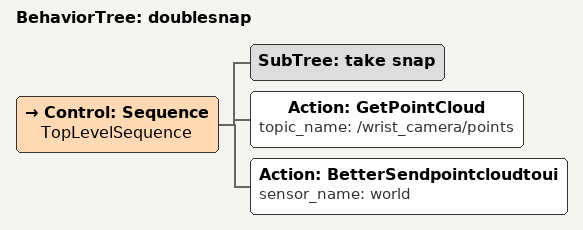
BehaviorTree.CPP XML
<?xml version='1.0' encoding='UTF-8'?>
<root BTCPP_format="4" main_tree_to_execute="doublesnap">
  <BehaviorTree ID="doublesnap" _description="">
    <Control ID="Sequence" name="TopLevelSequence">
      <SubTree ID="take snap"/>
      <Action ID="GetPointCloud" topic_name="/wrist_camera/points"/>
      <Action ID="BetterSendpointcloudtoui" sensor_name="world"/>
    </Control>
  </BehaviorTree>
</root>
